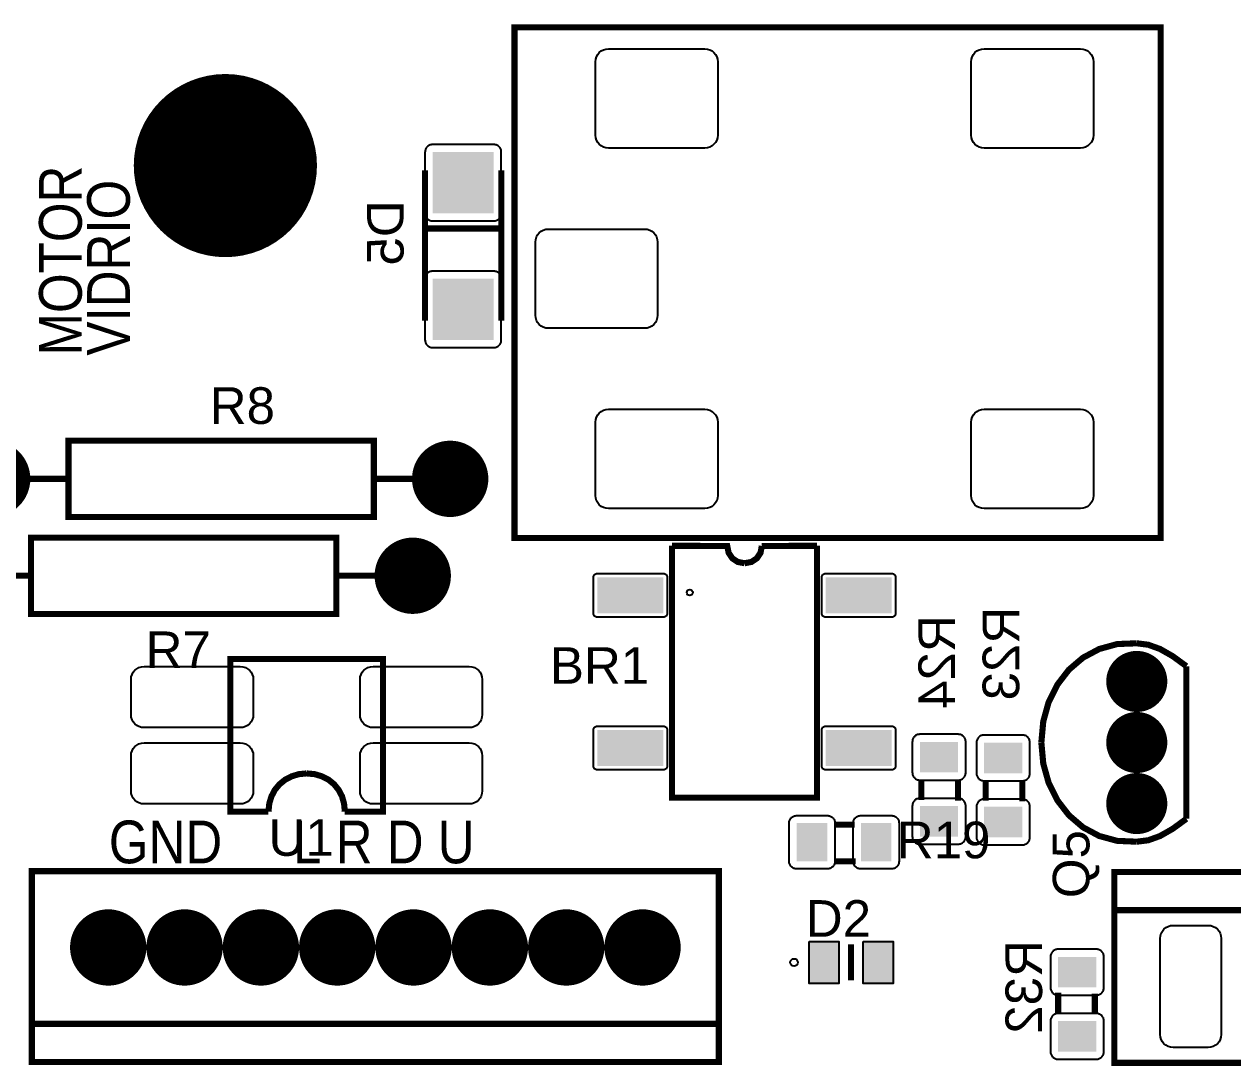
# Model space of a CAD drawing. Header units: inches. Extents: x 15 to 148, y 10 to 111.
# Drawn here: x 129.832 to 132.787, y 100.951 to 103.499 of the extents above; entities that cross this region are included whole.
import ezdxf

# ---------------------------------------------------------------- set-up
doc = ezdxf.new("R2010")
doc.units = ezdxf.units.IN
doc.header["$MEASUREMENT"] = 0
doc.layers.add('BLK_12AWG', color=7, linetype='Continuous')

# ---------------------------------------------------------------- blocks, each defined once
blk = doc.blocks.new('RPAD')
blk.add_trace([(-0.5, -0.5), (-0.5, 0.5), (0.5, -0.5), (0.5, 0.5)])
blk = doc.blocks.new('EPAD')
at = {"const_width": 0.5}
blk.add_lwpolyline([(-0.25, 0, 1), (0.25, 0, 1)], format="xyb", close=True, dxfattribs=at)
blk = doc.blocks.new('CBA2Board')
for points, const_width in [([(155.8976, 103.6112), (156.744, 103.6112), (156.744, 104.2805), (155.8976, 104.2805), (155.8976, 103.6112)], 0.008), ([(155.8976, 103.6112), (156.744, 103.6112), (156.744, 104.2805), (155.8976, 104.2805), (155.8976, 103.6112)], 0.008), ([(155.8976, 103.6112), (156.744, 103.6112), (156.744, 104.2805), (155.8976, 104.2805), (155.8976, 103.6112)], 0.008), ([(155.7803, 104.0928), (155.7803, 103.8958)], 0.008), ([(155.7803, 104.0928), (155.7803, 103.8958)], 0.008), ([(155.7803, 104.0928), (155.7803, 103.8958)], 0.008), ([(155.8803, 103.8958), (155.8803, 104.0928)], 0.008), ([(155.8803, 103.8958), (155.8803, 104.0928)], 0.008), ([(155.8803, 103.8958), (155.8803, 104.0928)], 0.008), ([(155.8803, 104.0168), (155.7803, 104.0168)], 0.008), ([(155.8803, 104.0168), (155.7803, 104.0168)], 0.008), ([(155.8803, 104.0168), (155.7803, 104.0168)], 0.008), ([(155.3133, 103.6387), (155.7133, 103.6387), (155.7133, 103.7387), (155.3133, 103.7387), (155.3133, 103.6387)], 0.008), ([(155.3133, 103.6387), (155.7133, 103.6387), (155.7133, 103.7387), (155.3133, 103.7387), (155.3133, 103.6387)], 0.008), ([(155.3133, 103.6387), (155.7133, 103.6387), (155.7133, 103.7387), (155.3133, 103.7387), (155.3133, 103.6387)], 0.008), ([(155.3133, 103.6887), (155.2633, 103.6887)], 0.008), ([(155.3133, 103.6887), (155.2633, 103.6887)], 0.008), ([(155.3133, 103.6887), (155.2633, 103.6887)], 0.008), ([(155.7633, 103.6887), (155.7133, 103.6887)], 0.008), ([(155.7633, 103.6887), (155.7133, 103.6887)], 0.008), ([(155.7633, 103.6887), (155.7133, 103.6887)], 0.008), ([(155.2643, 103.5117), (155.6643, 103.5117), (155.6643, 103.6117), (155.2643, 103.6117), (155.2643, 103.5117)], 0.008), ([(155.2643, 103.5117), (155.6643, 103.5117), (155.6643, 103.6117), (155.2643, 103.6117), (155.2643, 103.5117)], 0.008), ([(155.2643, 103.5117), (155.6643, 103.5117), (155.6643, 103.6117), (155.2643, 103.6117), (155.2643, 103.5117)], 0.008), ([(156.104, 103.601), (156.1763, 103.6007), (156.1781, 103.5918), (156.1829, 103.5846), (156.1901, 103.5798), (156.199, 103.5781)], 0.008), ([(156.294, 103.601), (156.294, 103.271), (156.104, 103.271), (156.104, 103.601)], 0.008), ([(156.104, 103.601), (156.1763, 103.6007), (156.1781, 103.5918), (156.1829, 103.5846), (156.1901, 103.5798), (156.199, 103.5781)], 0.008), ([(156.294, 103.601), (156.294, 103.271), (156.104, 103.271), (156.104, 103.601)], 0.008), ([(156.104, 103.601), (156.1763, 103.6007), (156.1781, 103.5918), (156.1829, 103.5846), (156.1901, 103.5798), (156.199, 103.5781)], 0.008), ([(156.294, 103.601), (156.294, 103.271), (156.104, 103.271), (156.104, 103.601)], 0.008), ([(156.2216, 103.6007), (156.2199, 103.5918), (156.2151, 103.5846), (156.2079, 103.5798), (156.199, 103.5781)], 0.008), ([(156.2216, 103.6007), (156.2199, 103.5918), (156.2151, 103.5846), (156.2079, 103.5798), (156.199, 103.5781)], 0.008), ([(156.2216, 103.6007), (156.2199, 103.5918), (156.2151, 103.5846), (156.2079, 103.5798), (156.199, 103.5781)], 0.008), ([(156.2216, 103.6007), (156.294, 103.601)], 0.008), ([(156.2216, 103.6007), (156.294, 103.601)], 0.008), ([(156.2216, 103.6007), (156.294, 103.601)], 0.008), ([(155.2143, 103.5617), (155.2643, 103.5617)], 0.008), ([(155.2143, 103.5617), (155.2643, 103.5617)], 0.008), ([(155.2143, 103.5617), (155.2643, 103.5617)], 0.008), ([(155.6643, 103.5617), (155.7143, 103.5617)], 0.008), ([(155.6643, 103.5617), (155.7143, 103.5617)], 0.008), ([(155.6643, 103.5617), (155.7143, 103.5617)], 0.008), ([(156.7128, 103.4732), (156.6872, 103.4722), (156.6636, 103.4657), (156.6423, 103.4543), (156.6239, 103.4386), (156.6088, 103.419), (156.5974, 103.3963), (156.5903, 103.3708), (156.5878, 103.3432)], 0.008), ([(156.7128, 103.4732), (156.6872, 103.4722), (156.6636, 103.4657), (156.6423, 103.4543), (156.6239, 103.4386), (156.6088, 103.419), (156.5974, 103.3963), (156.5903, 103.3708), (156.5878, 103.3432)], 0.008), ([(156.7128, 103.4732), (156.6872, 103.4722), (156.6636, 103.4657), (156.6423, 103.4543), (156.6239, 103.4386), (156.6088, 103.419), (156.5974, 103.3963), (156.5903, 103.3708), (156.5878, 103.3432)], 0.008), ([(156.7128, 103.4732), (156.7279, 103.4713), (156.7434, 103.4657), (156.7599, 103.4563), (156.7778, 103.4432)], 0.008), ([(156.7128, 103.4732), (156.7279, 103.4713), (156.7434, 103.4657), (156.7599, 103.4563), (156.7778, 103.4432)], 0.008), ([(156.7128, 103.4732), (156.7279, 103.4713), (156.7434, 103.4657), (156.7599, 103.4563), (156.7778, 103.4432)], 0.008), ([(155.5753, 103.2527), (155.5253, 103.2527), (155.5253, 103.4527), (155.7253, 103.4527), (155.7253, 103.2527), (155.6753, 103.2527)], 0.008), ([(155.5753, 103.2527), (155.5253, 103.2527), (155.5253, 103.4527), (155.7253, 103.4527), (155.7253, 103.2527), (155.6753, 103.2527)], 0.008), ([(155.5753, 103.2527), (155.5253, 103.2527), (155.5253, 103.4527), (155.7253, 103.4527), (155.7253, 103.2527), (155.6753, 103.2527)], 0.008), ([(156.7778, 103.2432), (156.7778, 103.4432)], 0.008), ([(156.7778, 103.2432), (156.7778, 103.4432)], 0.008), ([(156.7778, 103.2432), (156.7778, 103.4432)], 0.008), ([(156.7128, 103.2132), (156.6872, 103.2143), (156.6636, 103.2207), (156.6423, 103.2321), (156.6239, 103.2479), (156.6088, 103.2674), (156.5974, 103.2902), (156.5903, 103.3156), (156.5878, 103.3432)], 0.008), ([(156.7128, 103.2132), (156.6872, 103.2143), (156.6636, 103.2207), (156.6423, 103.2321), (156.6239, 103.2479), (156.6088, 103.2674), (156.5974, 103.2902), (156.5903, 103.3156), (156.5878, 103.3432)], 0.008), ([(156.7128, 103.2132), (156.6872, 103.2143), (156.6636, 103.2207), (156.6423, 103.2321), (156.6239, 103.2479), (156.6088, 103.2674), (156.5974, 103.2902), (156.5903, 103.3156), (156.5878, 103.3432)], 0.008), ([(155.6253, 103.3027), (155.6151, 103.3017), (155.6057, 103.2989), (155.5972, 103.2945), (155.5898, 103.2885), (155.5837, 103.2812), (155.5792, 103.2727), (155.5763, 103.2631), (155.5753, 103.2527)], 0.008), ([(155.6253, 103.3027), (155.6151, 103.3017), (155.6057, 103.2989), (155.5972, 103.2945), (155.5898, 103.2885), (155.5837, 103.2812), (155.5792, 103.2727), (155.5763, 103.2631), (155.5753, 103.2527)], 0.008), ([(155.6253, 103.3027), (155.6151, 103.3017), (155.6057, 103.2989), (155.5972, 103.2945), (155.5898, 103.2885), (155.5837, 103.2812), (155.5792, 103.2727), (155.5763, 103.2631), (155.5753, 103.2527)], 0.008), ([(155.6253, 103.3027), (155.6358, 103.3017), (155.6453, 103.2989), (155.6539, 103.2945), (155.6612, 103.2885), (155.6671, 103.2812), (155.6716, 103.2727), (155.6743, 103.2631), (155.6753, 103.2527)], 0.008), ([(155.6253, 103.3027), (155.6358, 103.3017), (155.6453, 103.2989), (155.6539, 103.2945), (155.6612, 103.2885), (155.6671, 103.2812), (155.6716, 103.2727), (155.6743, 103.2631), (155.6753, 103.2527)], 0.008), ([(155.6253, 103.3027), (155.6358, 103.3017), (155.6453, 103.2989), (155.6539, 103.2945), (155.6612, 103.2885), (155.6671, 103.2812), (155.6716, 103.2727), (155.6743, 103.2631), (155.6753, 103.2527)], 0.008), ([(156.4307, 103.295), (156.4307, 103.268)], 0.008), ([(156.4307, 103.295), (156.4307, 103.268)], 0.008), ([(156.4307, 103.295), (156.4307, 103.268)], 0.008), ([(156.4787, 103.295), (156.4787, 103.267)], 0.008), ([(156.4787, 103.295), (156.4787, 103.267)], 0.008), ([(156.4787, 103.295), (156.4787, 103.267)], 0.008), ([(156.5148, 103.294), (156.5148, 103.267)], 0.008), ([(156.5148, 103.294), (156.5148, 103.267)], 0.008), ([(156.5148, 103.294), (156.5148, 103.267)], 0.008), ([(156.5628, 103.294), (156.5628, 103.266)], 0.008), ([(156.5628, 103.294), (156.5628, 103.266)], 0.008), ([(156.5628, 103.294), (156.5628, 103.266)], 0.008), ([(156.7128, 103.2132), (156.7279, 103.2151), (156.7434, 103.2207), (156.7599, 103.2301), (156.7778, 103.2432)], 0.008), ([(156.7128, 103.2132), (156.7279, 103.2151), (156.7434, 103.2207), (156.7599, 103.2301), (156.7778, 103.2432)], 0.008), ([(156.7128, 103.2132), (156.7279, 103.2151), (156.7434, 103.2207), (156.7599, 103.2301), (156.7778, 103.2432)], 0.008), ([(156.3164, 103.2355), (156.3434, 103.2355)], 0.008), ([(156.3164, 103.2355), (156.3434, 103.2355)], 0.008), ([(156.3164, 103.2355), (156.3434, 103.2355)], 0.008), ([(155.2653, 102.9246), (156.1653, 102.9246), (156.1653, 103.1746), (155.2653, 103.1746), (155.2653, 102.9246)], 0.008), ([(155.2653, 102.9246), (156.1653, 102.9246), (156.1653, 103.1746), (155.2653, 103.1746), (155.2653, 102.9246)], 0.008), ([(155.2653, 102.9246), (156.1653, 102.9246), (156.1653, 103.1746), (155.2653, 103.1746), (155.2653, 102.9246)], 0.008), ([(156.3164, 103.1875), (156.3444, 103.1875)], 0.008), ([(156.3164, 103.1875), (156.3444, 103.1875)], 0.008), ([(156.3164, 103.1875), (156.3444, 103.1875)], 0.008), ([(156.6835, 102.9235), (157.1835, 102.9235), (157.1835, 103.1735), (156.6835, 103.1735), (156.6835, 102.9235)], 0.008), ([(156.6835, 102.9235), (157.1835, 102.9235), (157.1835, 103.1735), (156.6835, 103.1735), (156.6835, 102.9235)], 0.008), ([(156.6835, 102.9235), (157.1835, 102.9235), (157.1835, 103.1735), (156.6835, 103.1735), (156.6835, 102.9235)], 0.008), ([(156.6835, 103.1235), (157.1835, 103.1235)], 0.008), ([(156.6835, 103.1235), (157.1835, 103.1235)], 0.008), ([(156.6835, 103.1235), (157.1835, 103.1235)], 0.008), ([(156.3386, 103.0786), (156.3386, 103.0314)], 0.00787), ([(156.3386, 103.0786), (156.3386, 103.0314)], 0.00787), ([(156.3386, 103.0786), (156.3386, 103.0314)], 0.00787), ([(156.6098, 102.9872), (156.6098, 103.0152)], 0.008), ([(156.6098, 102.9872), (156.6098, 103.0152)], 0.008), ([(156.6098, 102.9872), (156.6098, 103.0152)], 0.008), ([(156.6578, 102.9872), (156.6578, 103.0142)], 0.008), ([(156.6578, 102.9872), (156.6578, 103.0142)], 0.008), ([(156.6578, 102.9872), (156.6578, 103.0142)], 0.008), ([(156.1653, 102.9746), (155.2653, 102.9746)], 0.008), ([(156.1653, 102.9746), (155.2653, 102.9746)], 0.008), ([(156.1653, 102.9746), (155.2653, 102.9746)], 0.008)]:
    blk.add_lwpolyline(points, dxfattribs=dict(const_width=const_width))
for points in [[(156.0038, 104.1392), (156.0038, 104.2352), (156.0041, 104.2387), (156.0051, 104.2419), (156.0066, 104.2448), (156.0087, 104.2473), (156.0112, 104.2494), (156.0141, 104.2509), (156.0173, 104.2519), (156.0208, 104.2522), (156.1468, 104.2522), (156.1503, 104.2519), (156.1535, 104.2509), (156.1564, 104.2494), (156.1589, 104.2473), (156.1609, 104.2448), (156.1625, 104.2419), (156.1634, 104.2387), (156.1638, 104.2352), (156.1638, 104.1392), (156.1634, 104.1357), (156.1625, 104.1325), (156.1609, 104.1296), (156.1589, 104.1271), (156.1564, 104.1251), (156.1535, 104.1235), (156.1503, 104.1226), (156.1468, 104.1222), (156.0208, 104.1222), (156.0173, 104.1226), (156.0141, 104.1235), (156.0112, 104.1251), (156.0087, 104.1271), (156.0066, 104.1296), (156.0051, 104.1325), (156.0041, 104.1357), (156.0038, 104.1392)], [(156.4959, 104.1392), (156.4959, 104.2352), (156.4962, 104.2387), (156.4972, 104.2419), (156.4988, 104.2448), (156.5008, 104.2473), (156.5033, 104.2494), (156.5062, 104.2509), (156.5094, 104.2519), (156.5129, 104.2522), (156.6389, 104.2522), (156.6424, 104.2519), (156.6456, 104.2509), (156.6485, 104.2494), (156.651, 104.2473), (156.653, 104.2448), (156.6546, 104.2419), (156.6556, 104.2387), (156.6559, 104.2352), (156.6559, 104.1392), (156.6556, 104.1357), (156.6546, 104.1325), (156.653, 104.1296), (156.651, 104.1271), (156.6485, 104.1251), (156.6456, 104.1235), (156.6424, 104.1226), (156.6389, 104.1222), (156.5129, 104.1222), (156.5094, 104.1226), (156.5062, 104.1235), (156.5033, 104.1251), (156.5008, 104.1271), (156.4988, 104.1296), (156.4972, 104.1325), (156.4962, 104.1357), (156.4959, 104.1392)], [(155.8803, 104.0368), (155.8803, 104.1168), (155.8803, 104.1178), (155.8801, 104.1188), (155.8799, 104.1198), (155.8796, 104.1207), (155.8792, 104.1216), (155.8787, 104.1224), (155.8781, 104.1232), (155.8775, 104.1239), (155.8767, 104.1245), (155.876, 104.1251), (155.8752, 104.1256), (155.8743, 104.126), (155.8734, 104.1263), (155.8724, 104.1266), (155.8714, 104.1267), (155.8703, 104.1268), (155.7903, 104.1268), (155.7893, 104.1267), (155.7883, 104.1266), (155.7873, 104.1263), (155.7864, 104.126), (155.7855, 104.1256), (155.7847, 104.1251), (155.7839, 104.1245), (155.7832, 104.1239), (155.7826, 104.1232), (155.782, 104.1224), (155.7815, 104.1216), (155.7811, 104.1207), (155.7808, 104.1198), (155.7805, 104.1188), (155.7804, 104.1178), (155.7803, 104.1168), (155.7803, 104.0368), (155.7804, 104.0357), (155.7805, 104.0347), (155.7808, 104.0338), (155.7811, 104.0328), (155.7815, 104.032), (155.782, 104.0311), (155.7826, 104.0304), (155.7832, 104.0297), (155.7839, 104.029), (155.7847, 104.0285), (155.7855, 104.028), (155.7864, 104.0276), (155.7873, 104.0272), (155.7883, 104.027), (155.7893, 104.0268), (155.7903, 104.0268), (155.8703, 104.0268), (155.8714, 104.0268), (155.8724, 104.027), (155.8734, 104.0272), (155.8743, 104.0276), (155.8752, 104.028), (155.876, 104.0285), (155.8767, 104.029), (155.8775, 104.0297), (155.8781, 104.0304), (155.8787, 104.0311), (155.8792, 104.032), (155.8796, 104.0328), (155.8799, 104.0338), (155.8801, 104.0347), (155.8803, 104.0357), (155.8803, 104.0368)], [(155.925, 103.903), (155.925, 103.999), (155.9254, 104.0025), (155.9263, 104.0057), (155.9279, 104.0086), (155.93, 104.0111), (155.9325, 104.0131), (155.9353, 104.0147), (155.9386, 104.0157), (155.942, 104.016), (156.068, 104.016), (156.0715, 104.0157), (156.0747, 104.0147), (156.0776, 104.0131), (156.0801, 104.0111), (156.0822, 104.0086), (156.0837, 104.0057), (156.0847, 104.0025), (156.085, 103.999), (156.085, 103.903), (156.0847, 103.8995), (156.0837, 103.8963), (156.0822, 103.8934), (156.0801, 103.8909), (156.0776, 103.8889), (156.0747, 103.8873), (156.0715, 103.8863), (156.068, 103.886), (155.942, 103.886), (155.9386, 103.8863), (155.9353, 103.8873), (155.9325, 103.8889), (155.93, 103.8909), (155.9279, 103.8934), (155.9263, 103.8963), (155.9254, 103.8995), (155.925, 103.903)], [(155.8803, 103.8708), (155.8803, 103.9508), (155.8803, 103.9518), (155.8801, 103.9528), (155.8799, 103.9538), (155.8796, 103.9547), (155.8792, 103.9556), (155.8787, 103.9564), (155.8781, 103.9572), (155.8775, 103.9579), (155.8767, 103.9585), (155.876, 103.9591), (155.8752, 103.9596), (155.8743, 103.96), (155.8734, 103.9603), (155.8724, 103.9606), (155.8714, 103.9607), (155.8703, 103.9608), (155.7903, 103.9608), (155.7893, 103.9607), (155.7883, 103.9606), (155.7873, 103.9603), (155.7864, 103.96), (155.7855, 103.9596), (155.7847, 103.9591), (155.7839, 103.9585), (155.7832, 103.9579), (155.7826, 103.9572), (155.782, 103.9564), (155.7815, 103.9556), (155.7811, 103.9547), (155.7808, 103.9538), (155.7805, 103.9528), (155.7804, 103.9518), (155.7803, 103.9508), (155.7803, 103.8708), (155.7804, 103.8697), (155.7805, 103.8687), (155.7808, 103.8678), (155.7811, 103.8668), (155.7815, 103.866), (155.782, 103.8651), (155.7826, 103.8644), (155.7832, 103.8637), (155.7839, 103.863), (155.7847, 103.8625), (155.7855, 103.862), (155.7864, 103.8616), (155.7873, 103.8612), (155.7883, 103.861), (155.7893, 103.8608), (155.7903, 103.8608), (155.8703, 103.8608), (155.8714, 103.8608), (155.8724, 103.861), (155.8734, 103.8612), (155.8743, 103.8616), (155.8752, 103.862), (155.876, 103.8625), (155.8767, 103.863), (155.8775, 103.8637), (155.8781, 103.8644), (155.8787, 103.8651), (155.8792, 103.866), (155.8796, 103.8668), (155.8799, 103.8678), (155.8801, 103.8687), (155.8803, 103.8697), (155.8803, 103.8708)], [(156.0038, 103.6668), (156.0038, 103.7628), (156.0041, 103.7663), (156.0051, 103.7695), (156.0066, 103.7724), (156.0087, 103.7749), (156.0112, 103.7769), (156.0141, 103.7785), (156.0173, 103.7794), (156.0208, 103.7798), (156.1468, 103.7798), (156.1503, 103.7794), (156.1535, 103.7785), (156.1564, 103.7769), (156.1589, 103.7749), (156.1609, 103.7724), (156.1625, 103.7695), (156.1634, 103.7663), (156.1638, 103.7628), (156.1638, 103.6668), (156.1634, 103.6633), (156.1625, 103.6601), (156.1609, 103.6572), (156.1589, 103.6547), (156.1564, 103.6526), (156.1535, 103.6511), (156.1503, 103.6501), (156.1468, 103.6498), (156.0208, 103.6498), (156.0173, 103.6501), (156.0141, 103.6511), (156.0112, 103.6526), (156.0087, 103.6547), (156.0066, 103.6572), (156.0051, 103.6601), (156.0041, 103.6633), (156.0038, 103.6668)], [(156.4959, 103.6668), (156.4959, 103.7628), (156.4962, 103.7663), (156.4972, 103.7695), (156.4988, 103.7724), (156.5008, 103.7749), (156.5033, 103.7769), (156.5062, 103.7785), (156.5094, 103.7794), (156.5129, 103.7798), (156.6389, 103.7798), (156.6424, 103.7794), (156.6456, 103.7785), (156.6485, 103.7769), (156.651, 103.7749), (156.653, 103.7724), (156.6546, 103.7695), (156.6556, 103.7663), (156.6559, 103.7628), (156.6559, 103.6668), (156.6556, 103.6633), (156.6546, 103.6601), (156.653, 103.6572), (156.651, 103.6547), (156.6485, 103.6526), (156.6456, 103.6511), (156.6424, 103.6501), (156.6389, 103.6498), (156.5129, 103.6498), (156.5094, 103.6501), (156.5062, 103.6511), (156.5033, 103.6526), (156.5008, 103.6547), (156.4988, 103.6572), (156.4972, 103.6601), (156.4962, 103.6633), (156.4959, 103.6668)], [(156.0011, 103.5124), (156.0011, 103.5596), (156.0012, 103.5607), (156.0015, 103.5616), (156.0019, 103.5625), (156.0025, 103.5632), (156.0033, 103.5638), (156.0041, 103.5643), (156.005, 103.5645), (156.0061, 103.5646), (156.0927, 103.5646), (156.0937, 103.5645), (156.0947, 103.5643), (156.0955, 103.5638), (156.0962, 103.5632), (156.0968, 103.5625), (156.0973, 103.5616), (156.0976, 103.5607), (156.0977, 103.5596), (156.0977, 103.5124), (156.0976, 103.5114), (156.0973, 103.5104), (156.0968, 103.5096), (156.0962, 103.5088), (156.0955, 103.5082), (156.0947, 103.5078), (156.0937, 103.5075), (156.0927, 103.5074), (156.0061, 103.5074), (156.005, 103.5075), (156.0041, 103.5078), (156.0033, 103.5082), (156.0025, 103.5088), (156.0019, 103.5096), (156.0015, 103.5104), (156.0012, 103.5114), (156.0011, 103.5124)], [(156.3969, 103.5596), (156.3969, 103.5124), (156.3968, 103.5114), (156.3965, 103.5104), (156.3961, 103.5096), (156.3955, 103.5088), (156.3947, 103.5082), (156.3939, 103.5078), (156.3929, 103.5075), (156.3919, 103.5074), (156.3053, 103.5074), (156.3043, 103.5075), (156.3033, 103.5078), (156.3025, 103.5082), (156.3017, 103.5088), (156.3011, 103.5096), (156.3007, 103.5104), (156.3004, 103.5114), (156.3003, 103.5124), (156.3003, 103.5596), (156.3004, 103.5607), (156.3007, 103.5616), (156.3011, 103.5625), (156.3017, 103.5632), (156.3025, 103.5638), (156.3033, 103.5643), (156.3043, 103.5645), (156.3053, 103.5646), (156.3919, 103.5646), (156.3929, 103.5645), (156.3939, 103.5643), (156.3947, 103.5638), (156.3955, 103.5632), (156.3961, 103.5625), (156.3965, 103.5616), (156.3968, 103.5607), (156.3969, 103.5596)], [(155.3953, 103.3797), (155.3953, 103.4257), (155.3956, 103.4291), (155.3966, 103.4324), (155.3981, 103.4352), (155.4002, 103.4378), (155.4027, 103.4398), (155.4056, 103.4414), (155.4088, 103.4423), (155.4123, 103.4427), (155.5383, 103.4427), (155.5418, 103.4423), (155.545, 103.4414), (155.5479, 103.4398), (155.5504, 103.4378), (155.5524, 103.4352), (155.554, 103.4324), (155.555, 103.4291), (155.5553, 103.4257), (155.5553, 103.3797), (155.555, 103.3762), (155.554, 103.373), (155.5524, 103.3701), (155.5504, 103.3676), (155.5479, 103.3655), (155.545, 103.364), (155.5418, 103.363), (155.5383, 103.3627), (155.4123, 103.3627), (155.4088, 103.363), (155.4056, 103.364), (155.4027, 103.3655), (155.4002, 103.3676), (155.3981, 103.3701), (155.3966, 103.373), (155.3956, 103.3762), (155.3953, 103.3797)], [(155.6953, 103.3797), (155.6953, 103.4257), (155.6956, 103.4291), (155.6966, 103.4324), (155.6981, 103.4352), (155.7002, 103.4378), (155.7027, 103.4398), (155.7056, 103.4414), (155.7088, 103.4423), (155.7123, 103.4427), (155.8383, 103.4427), (155.8418, 103.4423), (155.845, 103.4414), (155.8479, 103.4398), (155.8504, 103.4378), (155.8524, 103.4352), (155.854, 103.4324), (155.855, 103.4291), (155.8553, 103.4257), (155.8553, 103.3797), (155.855, 103.3762), (155.854, 103.373), (155.8524, 103.3701), (155.8504, 103.3676), (155.8479, 103.3655), (155.845, 103.364), (155.8418, 103.363), (155.8383, 103.3627), (155.7123, 103.3627), (155.7088, 103.363), (155.7056, 103.364), (155.7027, 103.3655), (155.7002, 103.3676), (155.6981, 103.3701), (155.6966, 103.373), (155.6956, 103.3762), (155.6953, 103.3797)], [(156.0011, 103.3124), (156.0011, 103.3596), (156.0012, 103.3607), (156.0015, 103.3616), (156.0019, 103.3625), (156.0025, 103.3632), (156.0033, 103.3638), (156.0041, 103.3643), (156.005, 103.3645), (156.0061, 103.3646), (156.0927, 103.3646), (156.0937, 103.3645), (156.0947, 103.3643), (156.0955, 103.3638), (156.0962, 103.3632), (156.0968, 103.3625), (156.0973, 103.3616), (156.0976, 103.3607), (156.0977, 103.3596), (156.0977, 103.3124), (156.0976, 103.3114), (156.0973, 103.3104), (156.0968, 103.3096), (156.0962, 103.3088), (156.0955, 103.3082), (156.0947, 103.3078), (156.0937, 103.3075), (156.0927, 103.3074), (156.0061, 103.3074), (156.005, 103.3075), (156.0041, 103.3078), (156.0033, 103.3082), (156.0025, 103.3088), (156.0019, 103.3096), (156.0015, 103.3104), (156.0012, 103.3114), (156.0011, 103.3124)], [(156.3969, 103.3596), (156.3969, 103.3124), (156.3968, 103.3114), (156.3965, 103.3104), (156.3961, 103.3096), (156.3955, 103.3088), (156.3947, 103.3082), (156.3939, 103.3078), (156.3929, 103.3075), (156.3919, 103.3074), (156.3053, 103.3074), (156.3043, 103.3075), (156.3033, 103.3078), (156.3025, 103.3082), (156.3017, 103.3088), (156.3011, 103.3096), (156.3007, 103.3104), (156.3004, 103.3114), (156.3003, 103.3124), (156.3003, 103.3596), (156.3004, 103.3607), (156.3007, 103.3616), (156.3011, 103.3625), (156.3017, 103.3632), (156.3025, 103.3638), (156.3033, 103.3643), (156.3043, 103.3645), (156.3053, 103.3646), (156.3919, 103.3646), (156.3929, 103.3645), (156.3939, 103.3643), (156.3947, 103.3638), (156.3955, 103.3632), (156.3961, 103.3625), (156.3965, 103.3616), (156.3968, 103.3607), (156.3969, 103.3596)], [(156.4187, 103.344), (156.4187, 103.304), (156.4188, 103.3029), (156.4189, 103.3019), (156.4192, 103.301), (156.4195, 103.3001), (156.4199, 103.2992), (156.4204, 103.2984), (156.421, 103.2976), (156.4216, 103.2969), (156.4223, 103.2962), (156.4231, 103.2957), (156.4239, 103.2952), (156.4248, 103.2948), (156.4257, 103.2944), (156.4267, 103.2942), (156.4277, 103.294), (156.4287, 103.294), (156.4787, 103.294), (156.4798, 103.294), (156.4808, 103.2942), (156.4817, 103.2944), (156.4827, 103.2948), (156.4835, 103.2952), (156.4844, 103.2957), (156.4851, 103.2962), (156.4858, 103.2969), (156.4865, 103.2976), (156.487, 103.2984), (156.4875, 103.2992), (156.488, 103.3001), (156.4883, 103.301), (156.4885, 103.3019), (156.4887, 103.3029), (156.4887, 103.304), (156.4887, 103.344), (156.4887, 103.345), (156.4885, 103.346), (156.4883, 103.347), (156.488, 103.3479), (156.4875, 103.3488), (156.487, 103.3496), (156.4865, 103.3504), (156.4858, 103.3511), (156.4851, 103.3517), (156.4844, 103.3523), (156.4835, 103.3528), (156.4827, 103.3532), (156.4817, 103.3535), (156.4808, 103.3538), (156.4798, 103.3539), (156.4787, 103.354), (156.4287, 103.354), (156.4277, 103.3539), (156.4267, 103.3538), (156.4257, 103.3535), (156.4248, 103.3532), (156.4239, 103.3528), (156.4231, 103.3523), (156.4223, 103.3517), (156.4216, 103.3511), (156.421, 103.3504), (156.4204, 103.3496), (156.4199, 103.3488), (156.4195, 103.3479), (156.4192, 103.347), (156.4189, 103.346), (156.4188, 103.345), (156.4187, 103.344)], [(156.5028, 103.343), (156.5028, 103.303), (156.5029, 103.3019), (156.503, 103.3009), (156.5033, 103.3), (156.5036, 103.2991), (156.504, 103.2982), (156.5045, 103.2974), (156.5051, 103.2966), (156.5057, 103.2959), (156.5064, 103.2952), (156.5072, 103.2947), (156.508, 103.2942), (156.5089, 103.2938), (156.5098, 103.2934), (156.5108, 103.2932), (156.5118, 103.293), (156.5128, 103.293), (156.5628, 103.293), (156.5639, 103.293), (156.5649, 103.2932), (156.5659, 103.2934), (156.5668, 103.2938), (156.5677, 103.2942), (156.5685, 103.2947), (156.5692, 103.2952), (156.5699, 103.2959), (156.5706, 103.2966), (156.5712, 103.2974), (156.5717, 103.2982), (156.5721, 103.2991), (156.5724, 103.3), (156.5726, 103.3009), (156.5728, 103.3019), (156.5728, 103.303), (156.5728, 103.343), (156.5728, 103.344), (156.5726, 103.345), (156.5724, 103.346), (156.5721, 103.3469), (156.5717, 103.3478), (156.5712, 103.3486), (156.5706, 103.3494), (156.5699, 103.3501), (156.5692, 103.3507), (156.5685, 103.3513), (156.5677, 103.3518), (156.5668, 103.3522), (156.5659, 103.3525), (156.5649, 103.3528), (156.5639, 103.3529), (156.5628, 103.353), (156.5128, 103.353), (156.5118, 103.3529), (156.5108, 103.3528), (156.5098, 103.3525), (156.5089, 103.3522), (156.508, 103.3518), (156.5072, 103.3513), (156.5064, 103.3507), (156.5057, 103.3501), (156.5051, 103.3494), (156.5045, 103.3486), (156.504, 103.3478), (156.5036, 103.3469), (156.5033, 103.346), (156.503, 103.345), (156.5029, 103.344), (156.5028, 103.343)], [(155.3953, 103.2797), (155.3953, 103.3257), (155.3956, 103.3291), (155.3966, 103.3324), (155.3981, 103.3352), (155.4002, 103.3378), (155.4027, 103.3398), (155.4056, 103.3414), (155.4088, 103.3423), (155.4123, 103.3427), (155.5383, 103.3427), (155.5418, 103.3423), (155.545, 103.3414), (155.5479, 103.3398), (155.5504, 103.3378), (155.5524, 103.3352), (155.554, 103.3324), (155.555, 103.3291), (155.5553, 103.3257), (155.5553, 103.2797), (155.555, 103.2762), (155.554, 103.273), (155.5524, 103.2701), (155.5504, 103.2676), (155.5479, 103.2655), (155.545, 103.264), (155.5418, 103.263), (155.5383, 103.2627), (155.4123, 103.2627), (155.4088, 103.263), (155.4056, 103.264), (155.4027, 103.2655), (155.4002, 103.2676), (155.3981, 103.2701), (155.3966, 103.273), (155.3956, 103.2762), (155.3953, 103.2797)], [(155.6953, 103.2797), (155.6953, 103.3257), (155.6956, 103.3291), (155.6966, 103.3324), (155.6981, 103.3352), (155.7002, 103.3378), (155.7027, 103.3398), (155.7056, 103.3414), (155.7088, 103.3423), (155.7123, 103.3427), (155.8383, 103.3427), (155.8418, 103.3423), (155.845, 103.3414), (155.8479, 103.3398), (155.8504, 103.3378), (155.8524, 103.3352), (155.854, 103.3324), (155.855, 103.3291), (155.8553, 103.3257), (155.8553, 103.2797), (155.855, 103.2762), (155.854, 103.273), (155.8524, 103.2701), (155.8504, 103.2676), (155.8479, 103.2655), (155.845, 103.264), (155.8418, 103.263), (155.8383, 103.2627), (155.7123, 103.2627), (155.7088, 103.263), (155.7056, 103.264), (155.7027, 103.2655), (155.7002, 103.2676), (155.6981, 103.2701), (155.6966, 103.273), (155.6956, 103.2762), (155.6953, 103.2797)], [(156.4187, 103.26), (156.4187, 103.22), (156.4188, 103.2189), (156.4189, 103.2179), (156.4192, 103.217), (156.4195, 103.2161), (156.4199, 103.2152), (156.4204, 103.2144), (156.421, 103.2136), (156.4216, 103.2129), (156.4223, 103.2122), (156.4231, 103.2117), (156.4239, 103.2112), (156.4248, 103.2108), (156.4257, 103.2104), (156.4267, 103.2102), (156.4277, 103.21), (156.4287, 103.21), (156.4787, 103.21), (156.4798, 103.21), (156.4808, 103.2102), (156.4817, 103.2104), (156.4827, 103.2108), (156.4835, 103.2112), (156.4844, 103.2117), (156.4851, 103.2122), (156.4858, 103.2129), (156.4865, 103.2136), (156.487, 103.2144), (156.4875, 103.2152), (156.488, 103.2161), (156.4883, 103.217), (156.4885, 103.2179), (156.4887, 103.2189), (156.4887, 103.22), (156.4887, 103.26), (156.4887, 103.261), (156.4885, 103.262), (156.4883, 103.263), (156.488, 103.2639), (156.4875, 103.2648), (156.487, 103.2656), (156.4865, 103.2664), (156.4858, 103.2671), (156.4851, 103.2677), (156.4844, 103.2683), (156.4835, 103.2688), (156.4827, 103.2692), (156.4817, 103.2695), (156.4808, 103.2698), (156.4798, 103.2699), (156.4787, 103.27), (156.4287, 103.27), (156.4277, 103.2699), (156.4267, 103.2698), (156.4257, 103.2695), (156.4248, 103.2692), (156.4239, 103.2688), (156.4231, 103.2683), (156.4223, 103.2677), (156.4216, 103.2671), (156.421, 103.2664), (156.4204, 103.2656), (156.4199, 103.2648), (156.4195, 103.2639), (156.4192, 103.263), (156.4189, 103.262), (156.4188, 103.261), (156.4187, 103.26)], [(156.5028, 103.259), (156.5028, 103.219), (156.5029, 103.2179), (156.503, 103.2169), (156.5033, 103.216), (156.5036, 103.2151), (156.504, 103.2142), (156.5045, 103.2134), (156.5051, 103.2126), (156.5057, 103.2119), (156.5064, 103.2112), (156.5072, 103.2107), (156.508, 103.2102), (156.5089, 103.2098), (156.5098, 103.2094), (156.5108, 103.2092), (156.5118, 103.209), (156.5128, 103.209), (156.5628, 103.209), (156.5639, 103.209), (156.5649, 103.2092), (156.5659, 103.2094), (156.5668, 103.2098), (156.5677, 103.2102), (156.5685, 103.2107), (156.5692, 103.2112), (156.5699, 103.2119), (156.5706, 103.2126), (156.5712, 103.2134), (156.5717, 103.2142), (156.5721, 103.2151), (156.5724, 103.216), (156.5726, 103.2169), (156.5728, 103.2179), (156.5728, 103.219), (156.5728, 103.259), (156.5728, 103.26), (156.5726, 103.261), (156.5724, 103.262), (156.5721, 103.2629), (156.5717, 103.2638), (156.5712, 103.2646), (156.5706, 103.2654), (156.5699, 103.2661), (156.5692, 103.2667), (156.5685, 103.2673), (156.5677, 103.2678), (156.5668, 103.2682), (156.5659, 103.2685), (156.5649, 103.2688), (156.5639, 103.2689), (156.5628, 103.269), (156.5128, 103.269), (156.5118, 103.2689), (156.5108, 103.2688), (156.5098, 103.2685), (156.5089, 103.2682), (156.508, 103.2678), (156.5072, 103.2673), (156.5064, 103.2667), (156.5057, 103.2661), (156.5051, 103.2654), (156.5045, 103.2646), (156.504, 103.2638), (156.5036, 103.2629), (156.5033, 103.262), (156.503, 103.261), (156.5029, 103.26), (156.5028, 103.259)], [(156.2674, 103.2475), (156.3074, 103.2475), (156.3084, 103.2474), (156.3094, 103.2473), (156.3104, 103.2471), (156.3113, 103.2467), (156.3122, 103.2463), (156.313, 103.2458), (156.3138, 103.2452), (156.3145, 103.2446), (156.3151, 103.2439), (156.3157, 103.2431), (156.3162, 103.2423), (156.3166, 103.2414), (156.317, 103.2405), (156.3172, 103.2395), (156.3173, 103.2385), (156.3174, 103.2375), (156.3174, 103.1875), (156.3173, 103.1865), (156.3172, 103.1854), (156.317, 103.1845), (156.3166, 103.1836), (156.3162, 103.1827), (156.3157, 103.1819), (156.3151, 103.1811), (156.3145, 103.1804), (156.3138, 103.1797), (156.313, 103.1792), (156.3122, 103.1787), (156.3113, 103.1783), (156.3104, 103.1779), (156.3094, 103.1777), (156.3084, 103.1775), (156.3074, 103.1775), (156.2674, 103.1775), (156.2664, 103.1775), (156.2653, 103.1777), (156.2644, 103.1779), (156.2635, 103.1783), (156.2626, 103.1787), (156.2618, 103.1792), (156.261, 103.1797), (156.2603, 103.1804), (156.2596, 103.1811), (156.2591, 103.1819), (156.2586, 103.1827), (156.2582, 103.1836), (156.2578, 103.1845), (156.2576, 103.1854), (156.2574, 103.1865), (156.2574, 103.1875), (156.2574, 103.2375), (156.2574, 103.2385), (156.2576, 103.2395), (156.2578, 103.2405), (156.2582, 103.2414), (156.2586, 103.2423), (156.2591, 103.2431), (156.2596, 103.2439), (156.2603, 103.2446), (156.261, 103.2452), (156.2618, 103.2458), (156.2626, 103.2463), (156.2635, 103.2467), (156.2644, 103.2471), (156.2653, 103.2473), (156.2664, 103.2474), (156.2674, 103.2475)], [(156.3514, 103.2475), (156.3914, 103.2475), (156.3924, 103.2474), (156.3934, 103.2473), (156.3944, 103.2471), (156.3953, 103.2467), (156.3962, 103.2463), (156.397, 103.2458), (156.3978, 103.2452), (156.3985, 103.2446), (156.3991, 103.2439), (156.3997, 103.2431), (156.4002, 103.2423), (156.4006, 103.2414), (156.401, 103.2405), (156.4012, 103.2395), (156.4013, 103.2385), (156.4014, 103.2375), (156.4014, 103.1875), (156.4013, 103.1865), (156.4012, 103.1854), (156.401, 103.1845), (156.4006, 103.1836), (156.4002, 103.1827), (156.3997, 103.1819), (156.3991, 103.1811), (156.3985, 103.1804), (156.3978, 103.1797), (156.397, 103.1792), (156.3962, 103.1787), (156.3953, 103.1783), (156.3944, 103.1779), (156.3934, 103.1777), (156.3924, 103.1775), (156.3914, 103.1775), (156.3514, 103.1775), (156.3504, 103.1775), (156.3493, 103.1777), (156.3484, 103.1779), (156.3475, 103.1783), (156.3466, 103.1787), (156.3458, 103.1792), (156.345, 103.1797), (156.3443, 103.1804), (156.3436, 103.1811), (156.3431, 103.1819), (156.3426, 103.1827), (156.3422, 103.1836), (156.3418, 103.1845), (156.3416, 103.1854), (156.3414, 103.1865), (156.3414, 103.1875), (156.3414, 103.2375), (156.3414, 103.2385), (156.3416, 103.2395), (156.3418, 103.2405), (156.3422, 103.2414), (156.3426, 103.2423), (156.3431, 103.2431), (156.3436, 103.2439), (156.3443, 103.2446), (156.345, 103.2452), (156.3458, 103.2458), (156.3466, 103.2463), (156.3475, 103.2467), (156.3484, 103.2471), (156.3493, 103.2473), (156.3504, 103.2474), (156.3514, 103.2475)], [(156.7605, 103.1035), (156.8065, 103.1035), (156.8099, 103.1032), (156.8131, 103.1022), (156.816, 103.1007), (156.8185, 103.0986), (156.8206, 103.0961), (156.8221, 103.0932), (156.8231, 103.09), (156.8235, 103.0865), (156.8235, 102.9605), (156.8231, 102.957), (156.8221, 102.9538), (156.8206, 102.9509), (156.8185, 102.9484), (156.816, 102.9464), (156.8131, 102.9448), (156.8099, 102.9439), (156.8065, 102.9435), (156.7605, 102.9435), (156.757, 102.9439), (156.7538, 102.9448), (156.7509, 102.9464), (156.7484, 102.9484), (156.7463, 102.9509), (156.7448, 102.9538), (156.7438, 102.957), (156.7435, 102.9605), (156.7435, 103.0865), (156.7438, 103.09), (156.7448, 103.0932), (156.7463, 103.0961), (156.7484, 103.0986), (156.7509, 103.1007), (156.7538, 103.1022), (156.757, 103.1032), (156.7605, 103.1035)], [(156.2836, 103.0825), (156.3226, 103.0825), (156.3226, 103.0275), (156.2836, 103.0275), (156.2836, 103.0825)], [(156.3545, 103.0825), (156.3935, 103.0825), (156.3935, 103.0275), (156.3545, 103.0275), (156.3545, 103.0825)], [(156.6698, 103.0222), (156.6698, 103.0622), (156.6697, 103.0633), (156.6696, 103.0643), (156.6693, 103.0652), (156.669, 103.0662), (156.6686, 103.067), (156.6681, 103.0679), (156.6675, 103.0686), (156.6669, 103.0693), (156.6662, 103.07), (156.6654, 103.0705), (156.6646, 103.071), (156.6637, 103.0714), (156.6628, 103.0718), (156.6618, 103.072), (156.6608, 103.0722), (156.6598, 103.0722), (156.6098, 103.0722), (156.6087, 103.0722), (156.6077, 103.072), (156.6068, 103.0718), (156.6058, 103.0714), (156.605, 103.071), (156.6041, 103.0705), (156.6034, 103.07), (156.6027, 103.0693), (156.602, 103.0686), (156.6015, 103.0679), (156.601, 103.067), (156.6005, 103.0662), (156.6002, 103.0652), (156.6, 103.0643), (156.5998, 103.0633), (156.5998, 103.0622), (156.5998, 103.0222), (156.5998, 103.0212), (156.6, 103.0202), (156.6002, 103.0192), (156.6005, 103.0183), (156.601, 103.0174), (156.6015, 103.0166), (156.602, 103.0158), (156.6027, 103.0151), (156.6034, 103.0145), (156.6041, 103.0139), (156.605, 103.0134), (156.6058, 103.013), (156.6068, 103.0127), (156.6077, 103.0124), (156.6087, 103.0123), (156.6098, 103.0122), (156.6598, 103.0122), (156.6608, 103.0123), (156.6618, 103.0124), (156.6628, 103.0127), (156.6637, 103.013), (156.6646, 103.0134), (156.6654, 103.0139), (156.6662, 103.0145), (156.6669, 103.0151), (156.6675, 103.0158), (156.6681, 103.0166), (156.6686, 103.0174), (156.669, 103.0183), (156.6693, 103.0192), (156.6696, 103.0202), (156.6697, 103.0212), (156.6698, 103.0222)], [(156.6698, 102.9382), (156.6698, 102.9782), (156.6697, 102.9793), (156.6696, 102.9803), (156.6693, 102.9812), (156.669, 102.9822), (156.6686, 102.983), (156.6681, 102.9839), (156.6675, 102.9846), (156.6669, 102.9853), (156.6662, 102.986), (156.6654, 102.9865), (156.6646, 102.987), (156.6637, 102.9874), (156.6628, 102.9878), (156.6618, 102.988), (156.6608, 102.9882), (156.6598, 102.9882), (156.6098, 102.9882), (156.6087, 102.9882), (156.6077, 102.988), (156.6068, 102.9878), (156.6058, 102.9874), (156.605, 102.987), (156.6041, 102.9865), (156.6034, 102.986), (156.6027, 102.9853), (156.602, 102.9846), (156.6015, 102.9839), (156.601, 102.983), (156.6005, 102.9822), (156.6002, 102.9812), (156.6, 102.9803), (156.5998, 102.9793), (156.5998, 102.9782), (156.5998, 102.9382), (156.5998, 102.9372), (156.6, 102.9362), (156.6002, 102.9352), (156.6005, 102.9343), (156.601, 102.9334), (156.6015, 102.9326), (156.602, 102.9318), (156.6027, 102.9311), (156.6034, 102.9305), (156.6041, 102.9299), (156.605, 102.9294), (156.6058, 102.929), (156.6068, 102.9287), (156.6077, 102.9284), (156.6087, 102.9283), (156.6098, 102.9282), (156.6598, 102.9282), (156.6608, 102.9283), (156.6618, 102.9284), (156.6628, 102.9287), (156.6637, 102.929), (156.6646, 102.9294), (156.6654, 102.9299), (156.6662, 102.9305), (156.6669, 102.9311), (156.6675, 102.9318), (156.6681, 102.9326), (156.6686, 102.9334), (156.669, 102.9343), (156.6693, 102.9352), (156.6696, 102.9362), (156.6697, 102.9372), (156.6698, 102.9382)]]:
    blk.add_lwpolyline(points, close=True)
for centre, radius in [((156.1272, 103.5397), 0.00394), ((156.1272, 103.5397), 0.00394), ((156.1272, 103.5397), 0.00394), ((156.2638, 103.055), 0.00492), ((156.2638, 103.055), 0.00492), ((156.2638, 103.055), 0.00492)]:
    blk.add_circle(centre, radius)
for name, p, xscale, yscale in [('EPAD', (155.5188, 104.0992), 0.24, 0.24), ('EPAD', (155.2133, 103.6887), 0.1, 0.1), ('EPAD', (155.8133, 103.6887), 0.1, 0.1), ('EPAD', (155.7643, 103.5617), 0.1, 0.1), ('EPAD', (156.7128, 103.4232), 0.08, 0.08), ('EPAD', (156.7128, 103.3432), 0.08, 0.08), ('EPAD', (156.7128, 103.2632), 0.08, 0.08), ('RPAD', (156.2874, 103.2125), 0.04, 0.05), ('RPAD', (156.3714, 103.2125), 0.04, 0.05), ('EPAD', (155.3653, 103.0746), 0.1, 0.1), ('EPAD', (155.4653, 103.0746), 0.1, 0.1), ('EPAD', (155.5653, 103.0746), 0.1, 0.1), ('EPAD', (155.6653, 103.0746), 0.1, 0.1), ('EPAD', (155.7653, 103.0746), 0.1, 0.1), ('EPAD', (155.8653, 103.0746), 0.1, 0.1), ('EPAD', (155.9653, 103.0746), 0.1, 0.1), ('EPAD', (156.0653, 103.0746), 0.1, 0.1), ('RPAD', (156.3031, 103.055), 0.039, 0.055), ('RPAD', (156.374, 103.055), 0.039, 0.055)]:
    blk.add_blockref(name, p, dxfattribs=dict(xscale=xscale, yscale=yscale))
for p, xscale, yscale, rotation in [((155.8303, 104.0768), 0.08, 0.08, 270), ((155.8303, 103.9108), 0.08, 0.08, 270), ((156.0494, 103.536), 0.047244, 0.086614, 90), ((156.3486, 103.536), 0.047244, 0.086614, 270), ((156.0494, 103.336), 0.047244, 0.086614, 90), ((156.3486, 103.336), 0.047244, 0.086614, 270), ((156.4537, 103.324), 0.04, 0.05, 90), ((156.5378, 103.323), 0.04, 0.05, 90), ((156.4537, 103.24), 0.04, 0.05, 90), ((156.5378, 103.239), 0.04, 0.05, 90), ((156.6348, 103.0422), 0.04, 0.05, 270), ((156.6348, 102.9582), 0.04, 0.05, 270)]:
    blk.add_blockref('RPAD', p, dxfattribs=dict(xscale=xscale, yscale=yscale, rotation=rotation))
for s, height, width, p in [('MOTOR', 0.056, 0.892857, (155.3307, 103.8503)), ('MOTOR', 0.056, 0.892857, (155.3307, 103.8503)), ('MOTOR', 0.056, 0.892857, (155.3307, 103.8503)), ('VIDRIO', 0.056, 0.892857, (155.3937, 103.8503)), ('VIDRIO', 0.056, 0.892857, (155.3937, 103.8503)), ('VIDRIO', 0.056, 0.892857, (155.3937, 103.8503)), ('Q5', 0.048, 1.041667, (156.6508, 103.1392)), ('Q5', 0.048, 1.041667, (156.6508, 103.1392)), ('Q5', 0.048, 1.041667, (156.6508, 103.1392))]:
    blk.add_text(s, height=height, rotation=90, dxfattribs=dict(width=width)).set_placement(p)
at = {"text_generation_flag": 2, "width": 1.041667}
for s, p in [('D5', (155.7523, 104.0538)), ('D5', (155.7523, 104.0538)), ('D5', (155.7523, 104.0538)), ('R23', (156.5588, 103.521)), ('R23', (156.5588, 103.521)), ('R23', (156.5588, 103.521)), ('R24', (156.4747, 103.51)), ('R24', (156.4747, 103.51)), ('R24', (156.4747, 103.51)), ('R32', (156.5888, 103.0842)), ('R32', (156.5888, 103.0842)), ('R32', (156.5888, 103.0842))]:
    blk.add_text(s, height=0.048, rotation=90, dxfattribs=at).set_placement(p)
for s, height, width, p in [('R8', 0.048, 1.041667, (155.4983, 103.7607)), ('R8', 0.048, 1.041667, (155.4983, 103.7607)), ('R8', 0.048, 1.041667, (155.4983, 103.7607)), ('R7', 0.048, 1.041667, (155.4143, 103.4407)), ('R7', 0.048, 1.041667, (155.4143, 103.4407)), ('R7', 0.048, 1.041667, (155.4143, 103.4407)), ('BR1', 0.048, 1.041667, (155.944, 103.4201)), ('BR1', 0.048, 1.041667, (155.944, 103.4201)), ('BR1', 0.048, 1.041667, (155.944, 103.4201)), ('GND     L R D U', 0.056, 0.892857, (155.3661, 103.1849)), ('GND     L R D U', 0.056, 0.892857, (155.3661, 103.1849)), ('GND     L R D U', 0.056, 0.892857, (155.3661, 103.1849)), ('U1', 0.048, 1.041667, (155.5753, 103.1947)), ('U1', 0.048, 1.041667, (155.5753, 103.1947)), ('U1', 0.048, 1.041667, (155.5753, 103.1947)), ('R19', 0.048, 1.041667, (156.3984, 103.1915)), ('R19', 0.048, 1.041667, (156.3984, 103.1915)), ('R19', 0.048, 1.041667, (156.3984, 103.1915)), ('D2', 0.048, 1.041667, (156.2792, 103.0886)), ('D2', 0.048, 1.041667, (156.2792, 103.0886)), ('D2', 0.048, 1.041667, (156.2792, 103.0886))]:
    blk.add_text(s, height=height, dxfattribs=dict(width=width)).set_placement(p)

msp = doc.modelspace()

# ---------------------------------------------------------------- block references
at = {"layer": 'BLK_12AWG', "xscale": 1.86624, "yscale": 1.86624, "zscale": 1.86624}
msp.add_blockref('CBA2Board', (-159.9111, -91.121), dxfattribs=at)

doc.saveas('drawing.dxf')
